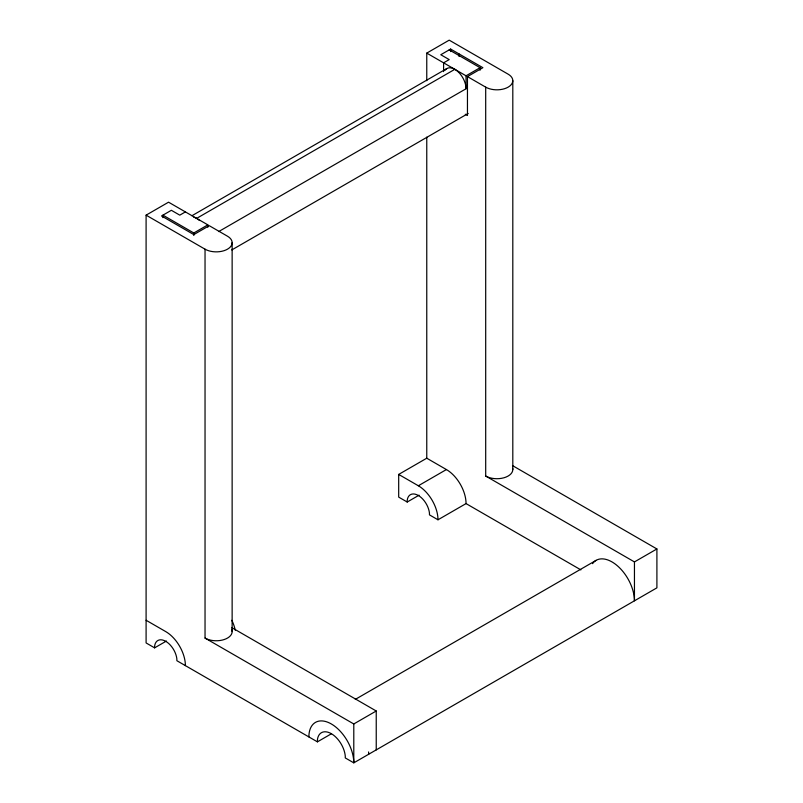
<?xml version="1.0" encoding="UTF-8"?>
<svg xmlns="http://www.w3.org/2000/svg" width="803" height="803" viewBox="0 0 803 803"><rect width="100%" height="100%" fill="white"/><g stroke="black" fill="none" stroke-linecap="round" stroke-linejoin="round"><path stroke-width="1.2" d="M166.432 641.035L154.608 647.86L154.598 646.335A15.879 9.164 60 0 1 165.579 641.226A15.879 9.164 60 0 1 176.851 658.821L176.871 660.708L317.416 741.852L317.486 739.252A19.844 11.463 60 0 1 331.8 733.962A19.844 11.463 60 0 1 345.3 756.366L345.26 757.922L353.792 762.85L656.904 587.846L656.904 548.961L512.495 465.589M154.608 647.86L146.096 642.942L146.096 215.154L168.55 202.185L207.847 224.87L207.847 227.229M426.764 80.701L426.764 53.108L449.208 40.15L508.148 74.177A15.879 9.164 0 0 1 508.148 87.146A15.879 9.164 0 0 1 485.695 87.146L467.456 76.606L467.456 115.502L465.288 114.247M467.456 76.606L482.894 67.693L450.613 49.063L440.797 54.734L449.208 59.593L443.597 62.835L443.597 71.618M185.393 211.912L179.782 215.154L171.36 210.296L161.533 215.967L193.814 234.596L209.242 225.683L227.49 236.212A15.879 9.164 0 0 1 227.49 249.181A15.879 9.164 0 0 1 205.036 249.181L146.096 215.154M191.937 215.726L446.89 68.526M196.615 218.396L454.829 69.319M162.939 217.663L162.939 215.154L193.814 232.98L207.847 224.87M426.764 53.108L466.051 75.803L480.084 67.693L480.084 70.202M218.697 231.575L466.051 88.762L466.051 75.803M231.766 249.954L468.159 113.474M419.086 495.17L407.211 502.026L398.689 497.107L398.689 474.422L426.764 458.212L446.408 469.554A27.784 16.04 60 0 1 466.051 503.591L580.88 569.879M398.689 474.422L418.343 485.765L446.408 469.554M407.211 502.026L407.191 500.5A15.879 9.164 60 0 1 418.182 495.391A15.879 9.164 60 0 1 429.444 512.987L429.475 514.874L437.986 519.792L466.051 503.591M355.287 699.393L596.117 560.353M317.416 741.852L331.318 733.822M205.036 249.181L205.036 638.084L353.792 723.965L376.236 710.996L376.236 749.892M485.695 87.146L485.695 476.038L634.45 561.919L656.904 548.961M449.208 49.876L480.084 67.693M231.836 627.625L376.236 710.996M146.096 620.257L165.739 631.6A27.784 16.04 60 0 1 185.393 665.627M634.45 561.919L634.45 600.815A31.749 18.328 60 0 0 617.808 566.155A31.749 18.328 60 0 0 592.554 563.656M512.806 80.661L512.806 469.554M459.035 53.921L459.035 56.431M450.613 49.063L450.613 51.573M426.764 137.142L426.764 458.212M353.792 723.965L353.792 762.85A31.749 18.328 60 0 0 331.338 723.965A31.749 18.328 60 0 0 308.884 736.923M232.137 242.697L232.137 631.6M193.814 232.98L193.814 235.49M193.714 217.161A15.879 9.164 60 0 1 199.525 220.514M445.103 70.182A15.879 9.164 60 0 1 457.73 71.437A15.879 9.164 60 0 1 466.051 88.762M368.577 751.959A31.749 18.328 60 0 1 368.667 754.258M231.595 629.221A15.879 9.164 0 0 1 224.198 639.539A15.879 9.164 0 0 1 205.036 638.084M231.846 620.307A27.784 16.04 60 0 1 235.239 630.204M512.665 468.36A15.879 9.164 0 0 1 503.943 477.775A15.879 9.164 0 0 1 485.695 476.038M418.343 485.765A27.784 16.04 60 0 1 437.986 519.792"/></g></svg>
